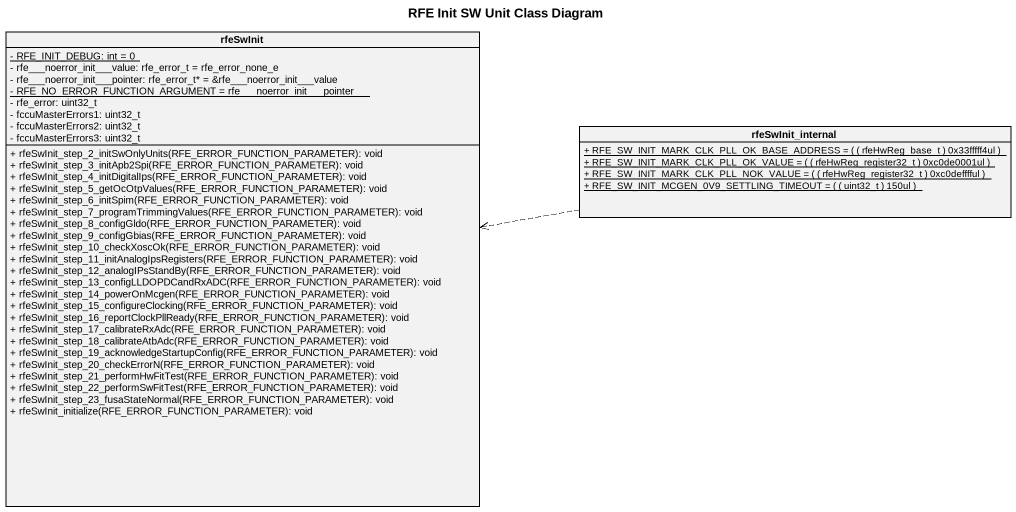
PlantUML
@startuml
title RFE Init SW Unit Class Diagram
hide circle
hide empty members
skinparam classAttributeIconSize 0
class rfeSwInit {
  {static} - RFE_INIT_DEBUG: int = 0
  - rfe~___noerror_init~___value: rfe_error_t = rfe_error_none_e
  - rfe~___noerror_init~___pointer: rfe_error_t* = &rfe~___noerror_init~___value
  {static} - RFE_NO_ERROR_FUNCTION_ARGUMENT = rfe~___noerror_init~___pointer
  - rfe_error: uint32_t
  - fccuMasterErrors1: uint32_t
  - fccuMasterErrors2: uint32_t
  - fccuMasterErrors3: uint32_t
  + rfeSwInit_step_2_initSwOnlyUnits(RFE_ERROR_FUNCTION_PARAMETER): void
  + rfeSwInit_step_3_initApb2Spi(RFE_ERROR_FUNCTION_PARAMETER): void
  + rfeSwInit_step_4_initDigitalIps(RFE_ERROR_FUNCTION_PARAMETER): void
  + rfeSwInit_step_5_getOcOtpValues(RFE_ERROR_FUNCTION_PARAMETER): void
  + rfeSwInit_step_6_initSpim(RFE_ERROR_FUNCTION_PARAMETER): void
  + rfeSwInit_step_7_programTrimmingValues(RFE_ERROR_FUNCTION_PARAMETER): void
  + rfeSwInit_step_8_configGldo(RFE_ERROR_FUNCTION_PARAMETER): void
  + rfeSwInit_step_9_configGbias(RFE_ERROR_FUNCTION_PARAMETER): void
  + rfeSwInit_step_10_checkXoscOk(RFE_ERROR_FUNCTION_PARAMETER): void
  + rfeSwInit_step_11_initAnalogIpsRegisters(RFE_ERROR_FUNCTION_PARAMETER): void
  + rfeSwInit_step_12_analogIPsStandBy(RFE_ERROR_FUNCTION_PARAMETER): void
  + rfeSwInit_step_13_configLLDOPDCandRxADC(RFE_ERROR_FUNCTION_PARAMETER): void
  + rfeSwInit_step_14_powerOnMcgen(RFE_ERROR_FUNCTION_PARAMETER): void
  + rfeSwInit_step_15_configureClocking(RFE_ERROR_FUNCTION_PARAMETER): void
  + rfeSwInit_step_16_reportClockPllReady(RFE_ERROR_FUNCTION_PARAMETER): void
  + rfeSwInit_step_17_calibrateRxAdc(RFE_ERROR_FUNCTION_PARAMETER): void
  + rfeSwInit_step_18_calibrateAtbAdc(RFE_ERROR_FUNCTION_PARAMETER): void
  + rfeSwInit_step_19_acknowledgeStartupConfig(RFE_ERROR_FUNCTION_PARAMETER): void
  + rfeSwInit_step_20_checkErrorN(RFE_ERROR_FUNCTION_PARAMETER): void
  + rfeSwInit_step_21_performHwFitTest(RFE_ERROR_FUNCTION_PARAMETER): void
  + rfeSwInit_step_22_performSwFitTest(RFE_ERROR_FUNCTION_PARAMETER): void
  + rfeSwInit_step_23_fusaStateNormal(RFE_ERROR_FUNCTION_PARAMETER): void
  + rfeSwInit_initialize(RFE_ERROR_FUNCTION_PARAMETER): void
}
class rfeSwInit_internal {
  {static} {field} + RFE_SW_INIT_MARK_CLK_PLL_OK_BASE_ADDRESS = ( ( rfeHwReg_base_t ) 0x33fffff4ul )
  {static} {field} + RFE_SW_INIT_MARK_CLK_PLL_OK_VALUE = ( ( rfeHwReg_register32_t ) 0xc0de0001ul )
  {static} {field} + RFE_SW_INIT_MARK_CLK_PLL_NOK_VALUE = ( ( rfeHwReg_register32_t ) 0xc0defffful )
  {static} {field} + RFE_SW_INIT_MCGEN_0V9_SETTLING_TIMEOUT = ( ( uint32_t ) 150ul )
}
rfeSwInit_internal .left.> rfeSwInit
@enduml
